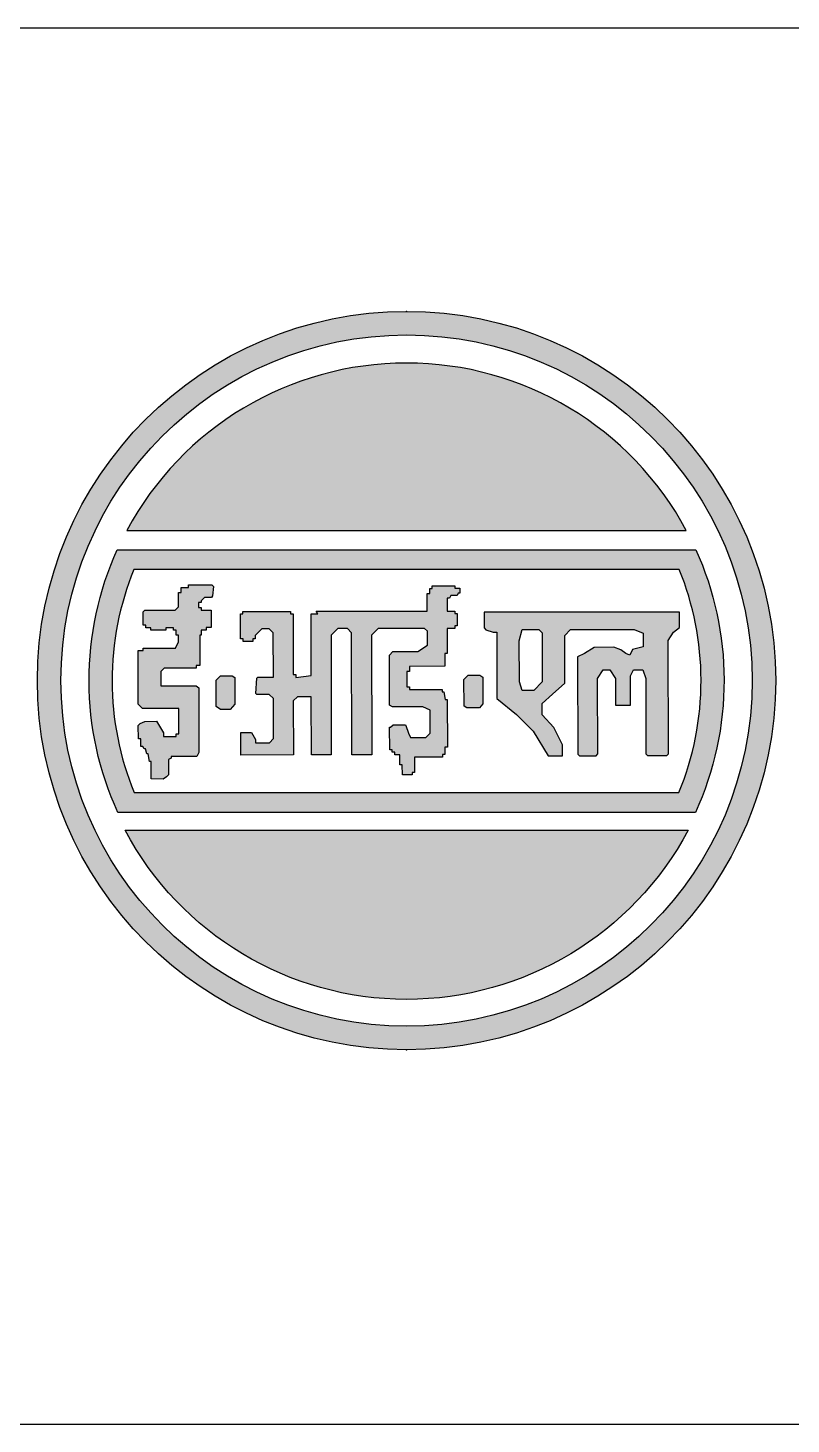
# Model space of a CAD drawing. Extents: x 278807 to 397707, y 326263 to 410363.
# Drawn here: x 387574 to 388820, y 333076 to 335357 of the extents above; entities that cross this region are included whole.
import ezdxf

# ---------------------------------------------------------------- set-up
doc = ezdxf.new("R2010")
doc.units = 0
doc.header["$LTSCALE"] = 400
doc.header["$MEASUREMENT"] = 0
doc.layers.get('0').update_dxf_attribs({"linetype": 'CONTINUOUS'})

msp = doc.modelspace()

# ---------------------------------------------------------------- hatches: boundary and pattern name
h = msp.add_hatch(color=256)
edge = h.paths.add_edge_path()
edge.add_arc((388192.3818123976, 334290.6370010907), 603.0194073197924, 0, 360)
edge = h.paths.add_edge_path(flags=16)
edge.add_arc((388192.3818123976, 334290.6370010907), 564.5969411010585, 0, 360)
edge = h.paths.add_edge_path(flags=0)
edge.add_arc((388192.3818124037, 334290.6370011131), 518.6261005164391, 155.6561694221805, 180.1000000024251, ccw=False)
edge.add_line((387719.8676886488, 334504.4206183269), (388664.8959361468, 334504.4206183269))
edge.add_arc((388192.3818123897, 334290.6370011128), 518.6261005185245, 0.09999999750527877, 24.34383057775068, ccw=False)
edge.add_arc((388192.3818124005, 334290.6370010441), 518.6261005078667, -24.543830575145478, 0.10000000510189011, ccw=False)
edge.add_line((388664.1468133539, 334075.205304204), (387720.6168114659, 334075.205304204))
edge.add_arc((388192.3818124094, 334290.6370011001), 518.6261005221216, 180.1000000009836, 204.5438305812268, ccw=False)
edge = h.paths.add_edge_path(flags=0)
edge.add_line((388637.9020910919, 334472.0512304262), (387746.8615337037, 334472.0512304262))
edge.add_arc((388192.3818123928, 334290.6370010496), 481.0399581568226, 157.8440264259935, 180.0999999948812)
edge.add_arc((388192.3818123914, 334290.6370010819), 481.0399581554985, 180.0999999987224, 202.3559735676119)
edge.add_line((387747.4975017816, 334107.6687210017), (388637.266123014, 334107.6687210017))
edge.add_arc((388192.3818124055, 334290.6370010818), 481.0399581542628, 337.644026432343, 360.1000000011838)
edge.add_arc((388192.3818124005, 334290.6370010488), 481.0399581592592, 0.1000000051138008, 22.15597357400083)
edge = h.paths.add_edge_path(flags=0)
edge.add_arc((388192.3818123978, 334290.6370010935), 518.626100513754, 28.2210501624064, 151.7789498375936)
edge.add_line((387735.4049105648, 334535.8820689853), (388649.3587142308, 334535.8820689853))
edge = h.paths.add_edge_path(flags=0)
edge.add_line((387732.5899164643, 334045.9918715216), (388652.1737083312, 334045.9918715216))
edge.add_arc((388192.3818123978, 334290.6370010932), 520.8261005260642, 208.0164583253622, 331.98354167463776, ccw=False)
h.paths.add_polyline_path([(387762.1227715616, 334402.6180241355), (387764.9536362127, 334405.4587876581), (387814.4481436558, 334405.5451719596), (387819.8519662008, 334410.9678903954), (387819.8110233046, 334434.4264159193), (387823.935565608, 334434.4336146121), (387823.9211682216, 334442.6826991879), (387836.2947950833, 334442.7042952633), (387836.287596377, 334446.8288375512), (387874.4217541762, 334446.8953942804), (387877.1458438117, 334444.1807969338), (387875.2900522653, 334429.1209502098), (387874.0088626262, 334426.5473512361), (387862.0836400189, 334426.5265377773), (387856.6798174739, 334421.1038193385), (387856.6847668946, 334418.2680052512), (387852.5602246154, 334418.2608065613), (387852.5751027488, 334409.7362709737), (387856.6996450298, 334409.7434696665), (387856.7068437323, 334405.6189273786), (387873.2050128732, 334405.6477221438), (387873.2549229622, 334377.0513771403), (387865.0058384039, 334377.0369797577), (387865.0130370841, 334372.9124374698), (387856.7639525034, 334372.8980400873), (387856.7783498898, 334364.6489555114), (387854.7160787493, 334364.6453561651), (387854.8026003637, 334315.0721719848), (387848.6155726709, 334315.1841379422), (387848.6228483007, 334311.015508389), (387796.2925267615, 334310.9241746551), (387790.8887042184, 334305.5014562163), (387790.9301278875, 334281.7674796806), (387848.8203813773, 334281.8685173359), (387852.8035280746, 334278.858334351), (387852.9878807016, 334173.2321636965), (387849.7151264683, 334166.6579949622), (387807.6293796286, 334166.5845414023), (387807.6344456286, 334163.6819463147), (387803.5135026783, 334161.6124764794), (387803.5574774467, 334136.4168184966), (387800.2371424571, 334133.0848730704), (387794.8361927405, 334129.4706080905), (387774.9717091661, 334130.3068995108), (387774.9228897266, 334158.2783480476), (387772.5242987037, 334158.2741617119), (387770.4404314742, 334170.6441892292), (387768.2321890466, 334170.6403351167), (387766.1555205234, 334178.8858203432), (387763.7352166217, 334178.8815961113), (387761.6657467768, 334183.0025390558), (387758.3815284282, 334182.9968070069), (387758.3599323616, 334195.3704338706), (387754.2353900601, 334195.3632351778), (387754.1976280962, 334216.9992238061), (387757.4197284155, 334220.2325910457), (387764.8784589474, 334223.978242969), (387783.7362047047, 334224.0111559786), (387795.1886691138, 334204.9990077601), (387795.1986439977, 334199.2838326183), (387816.0968064539, 334199.3203068309), (387816.0896077514, 334203.4448491158), (387820.2141500529, 334203.4520478086), (387820.1416900143, 334244.9685444804), (387761.1094288048, 334244.8698243311), (387754.136857646, 334251.818099005), (387753.9839166202, 334339.4467642396), (387762.2330012009, 334339.4611616193), (387762.2258024983, 334343.5857039072), (387815.0045282901, 334343.6778202577), (387819.9520638664, 334353.6162180575), (387819.9329203204, 334364.5846480398), (387815.8083780188, 334364.57744935), (387815.7939806342, 334372.8265339228), (387811.6694383532, 334372.819335233), (387811.662239673, 334376.9438775209), (387799.0131617975, 334376.9218006938), (387799.0203604795, 334372.7972584059), (387774.5485577718, 334372.7545470068), (387774.5413590674, 334376.8790892948), (387766.292274509, 334376.8646919121), (387766.2850758046, 334380.9892342), (387762.1605335255, 334380.9820355073)], flags=0)
h.paths.add_polyline_path([(387888.2746794023, 334298.4355975535), (387907.320017016, 334298.4688379726), (387911.9783530929, 334295.3750107478), (387912.0540317133, 334252.0144098216), (387904.4831128311, 334243.4056263719), (387888.6350805149, 334243.3779663097), (387881.4020113297, 334248.1817988137), (387881.3264711522, 334291.4630930532)], flags=0)
h.paths.add_polyline_path([(388197.0636574313, 334280.2763137802), (388197.0708561339, 334276.1517714923), (388250.6899058581, 334276.2453544837), (388250.6971045606, 334272.1208121958), (388253.4320154921, 334272.1255855209), (388255.5158826974, 334259.7555580007), (388258.9677852098, 334259.7615827148), (388259.1035988391, 334181.9461812712), (388254.9790565618, 334181.9389825785), (388255.0006526284, 334169.5653557148), (388250.8761103474, 334169.5581570249), (388250.8833090295, 334165.433614737), (388205.5133438655, 334165.3544291282), (388205.5565360211, 334140.6071754008), (388201.4319937196, 334140.599976711), (388201.439192424, 334136.4754344231), (388185.4919252903, 334136.4476011611), (388185.4631305192, 334152.9457703127), (388181.33858824, 334152.9385716199), (388181.309793469, 334169.4367407715), (388173.0607088864, 334169.422343389), (388173.0535102062, 334173.5468856768), (388168.9289679271, 334173.539686987), (388168.9217692227, 334177.6642292719), (388164.7972269435, 334177.6570305821), (388164.7334002167, 334214.2270091496), (388166.2804861073, 334214.2297093272), (388170.3978297063, 334218.361450305), (388190.6032011122, 334218.3967153669), (388191.3119667419, 334216.9853477837), (388195.4581050896, 334204.6189196099), (388198.888279146, 334197.788401313), (388224.0528729022, 334197.8323218598), (388230.7431743689, 334204.5460177509), (388230.6776577592, 334242.084238362), (388219.0571454339, 334247.8691645822), (388169.5626379684, 334247.7827802806), (388164.6705837682, 334250.2181438711), (388164.5273383469, 334332.2916496061), (388170.1890676491, 334337.9731766483), (388210.9441644032, 334338.0443077836), (388226.3676068731, 334348.365531077), (388226.3279219143, 334371.1033132229), (388221.6800965131, 334375.7349429051), (388145.8555326783, 334375.6026039434), (388135.0478876144, 334364.7571670688), (388135.3889262755, 334169.3565936595), (388102.9434900008, 334169.2999656323), (388102.5952526354, 334368.8250813294), (388095.8815567404, 334375.5153828108), (388079.8628560718, 334375.4874248767), (388069.0552110061, 334364.6419880021), (388069.3962496914, 334169.2414145927), (388036.9508133963, 334169.1847865655), (388036.7852434967, 334264.0492591843), (388014.0645441585, 334264.0096040424), (388007.3742426694, 334257.2959081484), (388007.5281153642, 334169.1334342187), (387921.4636293449, 334168.9832232001), (387921.39980262, 334205.5532017675), (387939.1936477967, 334205.5842579178), (387945.6157096871, 334194.3910459591), (387945.6249491074, 334189.0972632606), (387968.3456484437, 334189.1369184024), (387975.0359499347, 334195.8506142964), (387974.9216076903, 334261.3638224091), (387968.2079117954, 334268.0541238904), (387947.585200353, 334268.0181304323), (387946.1676099323, 334269.4307811598), (387947.9257574514, 334294.664491458), (387949.5980421774, 334296.3426237704), (387974.860481149, 334296.3867150898), (387974.7344417017, 334368.6019218887), (387968.0207458087, 334375.29222337), (387956.1265874416, 334375.2714641257), (387945.3189423759, 334364.426027254), (387945.3288412415, 334358.7543990794), (387941.2042989381, 334358.7472003866), (387941.2114976425, 334354.6226580987), (387925.2642305088, 334354.5948248397), (387925.2570318267, 334358.7193671275), (387921.1324895252, 334358.7121684348), (387921.0614641182, 334399.4066892901), (387925.1860063974, 334399.4138879828), (387925.1788077154, 334403.5384302707), (388002.994209154, 334403.6742439068), (388003.0014078584, 334399.5497016188), (388007.1259501376, 334399.5569003088), (388007.2987187416, 334300.5678854049), (388011.4232610189, 334300.5750840948), (388011.431479406, 334295.866300935), (388036.7241159533, 334299.0727240609), (388036.5486481678, 334399.6082526555), (388047.1801570602, 334399.6268081577), (388044.4474277296, 334403.7465934943), (388226.2703947243, 334404.0639347582), (388226.2200038866, 334432.9357307735), (388230.3445461657, 334432.9429294633), (388230.3301487811, 334441.1920140391), (388234.4546910826, 334441.1992127319), (388234.4474923782, 334445.3237550198), (388271.0174709544, 334445.3875817369), (388271.0246696346, 334441.2630394491), (388279.2737542171, 334441.2774368316), (388279.2871901043, 334433.5792542766), (388276.8432956882, 334433.5749888745), (388274.7882232521, 334429.4468472403), (388264.4768675309, 334429.4288505112), (388262.4217950724, 334425.3007088769), (388258.678876026, 334425.2941762457), (388258.7158309989, 334404.1205627854), (388271.0894578588, 334404.1421588579), (388271.0966565632, 334400.0176165729), (388275.2211988423, 334400.0248152628), (388275.2562307962, 334379.9530058469), (388271.1316885189, 334379.9458071542), (388271.138887199, 334375.8212648663), (388258.7652603373, 334375.7996687909), (388258.8372472436, 334334.5542459148), (388254.7127049625, 334334.5470472249), (388254.7486984156, 334313.9243357855), (388197.0051063918, 334313.8235541013), (388197.0195037764, 334305.5744695285), (388192.8949614972, 334305.5672708357), (388192.9391151503, 334280.2691150875)], flags=0)
h.paths.add_polyline_path([(388316.8617394738, 334252.6223034259), (388311.786761925, 334245.8310051075), (388290.8678830587, 334245.7944947393), (388286.2095469594, 334248.8883219641), (388286.13400678, 334292.1696162036), (388293.0822150302, 334299.1421207039), (388312.1275526233, 334299.1753611229), (388316.7858887226, 334296.0815338981)], flags=0)
h.paths.add_polyline_path([(388339.6180498865, 334369.6162254706), (388339.8072279752, 334261.2252628645), (388372.1247164984, 334235.0608114892), (388399.2532639042, 334208.0267956753), (388423.5695229605, 334167.6595608423), (388446.9334342279, 334167.7003386033), (388446.9021869343, 334185.6037046305), (388432.7826516688, 334213.7199874803), (388413.8200313304, 334234.7157533873), (388413.7880207956, 334253.0564290395), (388430.9995760661, 334268.1696601543), (388450.8513441295, 334286.0990627883), (388450.7146885828, 334364.3968389031), (388460.2358547248, 334373.9512983196), (388564.2606803667, 334374.1328560758), (388578.8453422938, 334367.833752937), (388578.8843337208, 334345.49333602), (388561.7088867803, 334341.1676099884), (388557.0692436755, 334331.8476933967), (388550.7940624826, 334334.9716055916), (388542.661255388, 334341.0490610967), (388530.9582033404, 334344.9273964168), (388498.9498260882, 334344.8715312039), (388482.9155746125, 334334.811164792), (388471.6744041056, 334329.1660336613), (388471.9511895426, 334170.579825593), (388474.7919530593, 334167.748960941), (388501.8412121781, 334167.7961708523), (388504.672076831, 334170.636934372), (388504.4565439675, 334294.1280399431), (388513.703949491, 334308.0517402162), (388524.3078390122, 334308.0702475137), (388533.6037910063, 334294.1789115382), (388533.6193509609, 334285.2637215732), (388533.6802994594, 334250.3428376348), (388558.1521021653, 334250.3855490311), (388558.0686511681, 334298.1994085927), (388563.0161867239, 334308.1378063926), (388578.3351541482, 334308.1645430629), (388583.0988379181, 334293.9562007592), (388583.313831313, 334170.7741902686), (388586.1545948297, 334167.9433256136), (388617.3283962295, 334167.9977342148), (388620.1592608806, 334170.8384977373), (388619.8357476615, 334356.1977376241), (388628.6207266137, 334369.4251681427), (388638.3595115956, 334377.2441108402), (388638.3157788296, 334402.3011193039), (388318.9382296507, 334402.3011193039), (388318.983190319, 334376.5405883878), (388322.1015665889, 334373.4330783492), (388333.6505212583, 334369.6058101584)], flags=0)
h.paths.add_polyline_path([(388381.3684011795, 334274.5488802128), (388376.6047174096, 334288.7572225194), (388376.4884425536, 334355.3777413949), (388381.0631142207, 334373.8131156813), (388408.4393418845, 334373.8608962605), (388413.8620603107, 334368.4570737223), (388414.0020163939, 334288.2682333565), (388400.3635066547, 334274.5820329593)], flags=0)

# ---------------------------------------------------------------- linework, layer by layer
for p, q in [((380986.2109641993, 335356.7096997675), (396941.4098684193, 335356.7096997675)), ((380986.2109169347, 333076.0394748602), (396941.4098211547, 333076.0394748602))]:
    msp.add_line(p, q)
at = {"color": 200}
msp.add_lwpolyline([(388649.3587142308, 334535.8820689853, 0.5982381856181924), (387735.4049105648, 334535.8820689853)], format="xyb", close=True, dxfattribs=at)
for points in [[(387673.7565017999, 334289.7318282466, -0.1070626057263309), (387719.8676886488, 334504.4206183269), (388664.8959361468, 334504.4206183269, -0.1061800205036551), (388711.0071229957, 334291.5421739348, -0.1079453558839065), (388664.1468133539, 334075.205304204), (387720.6168114659, 334075.205304204, -0.1070626057263269)], [(388637.9020910919, 334472.0512304262), (387746.8615337037, 334472.0512304262, 0.09741642068904455), (387711.3425869014, 334289.7974284085, 0.09741642068904958), (387747.4975017816, 334107.6687210017), (388637.266123014, 334107.6687210017, 0.09829744198728177), (388673.4210378941, 334291.4765737758, 0.09653554917243602)], [(387732.5899164643, 334045.9918715216), (388652.1737083312, 334045.9918715216, -0.6006651561219315)]]:
    msp.add_lwpolyline(points, format="xyb", close=True)
for points in [[(387762.1227715616, 334402.6180241355), (387764.9536362127, 334405.4587876581), (387814.4481436558, 334405.5451719596), (387819.8519662008, 334410.9678903954), (387819.8110233046, 334434.4264159193), (387823.935565608, 334434.4336146121), (387823.9211682216, 334442.6826991879), (387836.2947950833, 334442.7042952633), (387836.287596377, 334446.8288375512), (387874.4217541762, 334446.8953942804), (387877.1458438117, 334444.1807969338), (387875.2900522653, 334429.1209502098), (387874.0088626262, 334426.5473512361), (387862.0836400189, 334426.5265377773), (387856.6798174739, 334421.1038193385), (387856.6847668946, 334418.2680052512), (387852.5602246154, 334418.2608065613), (387852.5751027488, 334409.7362709737), (387856.6996450298, 334409.7434696665), (387856.7068437323, 334405.6189273786), (387873.2050128732, 334405.6477221438), (387873.2549229622, 334377.0513771403), (387865.0058384039, 334377.0369797577), (387865.0130370841, 334372.9124374698), (387856.7639525034, 334372.8980400873), (387856.7783498898, 334364.6489555114), (387854.7160787493, 334364.6453561651), (387854.8026003637, 334315.0721719848), (387848.6155726709, 334315.1841379422), (387848.6228483007, 334311.015508389), (387796.2925267615, 334310.9241746551), (387790.8887042184, 334305.5014562163), (387790.9301278875, 334281.7674796806), (387848.8203813773, 334281.8685173359), (387852.8035280746, 334278.858334351), (387852.9878807016, 334173.2321636965), (387849.7151264683, 334166.6579949622), (387807.6293796286, 334166.5845414023), (387807.6344456286, 334163.6819463147), (387803.5135026783, 334161.6124764794), (387803.5574774467, 334136.4168184966), (387800.2371424571, 334133.0848730704), (387794.8361927405, 334129.4706080905), (387774.9717091661, 334130.3068995108), (387774.9228897266, 334158.2783480476), (387772.5242987037, 334158.2741617119), (387770.4404314742, 334170.6441892292), (387768.2321890466, 334170.6403351167), (387766.1555205234, 334178.8858203432), (387763.7352166217, 334178.8815961113), (387761.6657467768, 334183.0025390558), (387758.3815284282, 334182.9968070069), (387758.3599323616, 334195.3704338706), (387754.2353900601, 334195.3632351778), (387754.1976280962, 334216.9992238061), (387757.4197284155, 334220.2325910457), (387764.8784589474, 334223.978242969), (387783.7362047047, 334224.0111559786), (387795.1886691138, 334204.9990077601), (387795.1986439977, 334199.2838326183), (387816.0968064539, 334199.3203068309), (387816.0896077514, 334203.4448491158), (387820.2141500529, 334203.4520478086), (387820.1416900143, 334244.9685444804), (387761.1094288048, 334244.8698243311), (387754.136857646, 334251.818099005), (387753.9839166202, 334339.4467642396), (387762.2330012009, 334339.4611616193), (387762.2258024983, 334343.5857039072), (387815.0045282901, 334343.6778202577), (387819.9520638664, 334353.6162180575), (387819.9329203204, 334364.5846480398), (387815.8083780188, 334364.57744935), (387815.7939806342, 334372.8265339228), (387811.6694383532, 334372.819335233), (387811.662239673, 334376.9438775209), (387799.0131617975, 334376.9218006938), (387799.0203604795, 334372.7972584059), (387774.5485577718, 334372.7545470068), (387774.5413590674, 334376.8790892948), (387766.292274509, 334376.8646919121), (387766.2850758046, 334380.9892342), (387762.1605335255, 334380.9820355073)], [(388197.0636574313, 334280.2763137802), (388197.0708561339, 334276.1517714923), (388250.6899058581, 334276.2453544837), (388250.6971045606, 334272.1208121958), (388253.4320154921, 334272.1255855209), (388255.5158826974, 334259.7555580007), (388258.9677852098, 334259.7615827148), (388259.1035988391, 334181.9461812712), (388254.9790565618, 334181.9389825785), (388255.0006526284, 334169.5653557148), (388250.8761103474, 334169.5581570249), (388250.8833090295, 334165.433614737), (388205.5133438655, 334165.3544291282), (388205.5565360211, 334140.6071754008), (388201.4319937196, 334140.599976711), (388201.439192424, 334136.4754344231), (388185.4919252903, 334136.4476011611), (388185.4631305192, 334152.9457703127), (388181.33858824, 334152.9385716199), (388181.309793469, 334169.4367407715), (388173.0607088864, 334169.422343389), (388173.0535102062, 334173.5468856768), (388168.9289679271, 334173.539686987), (388168.9217692227, 334177.6642292719), (388164.7972269435, 334177.6570305821), (388164.7334002167, 334214.2270091496), (388166.2804861073, 334214.2297093272), (388170.3978297063, 334218.361450305), (388190.6032011122, 334218.3967153669), (388191.3119667419, 334216.9853477837), (388195.4581050896, 334204.6189196099), (388198.888279146, 334197.788401313), (388224.0528729022, 334197.8323218598), (388230.7431743689, 334204.5460177509), (388230.6776577592, 334242.084238362), (388219.0571454339, 334247.8691645822), (388169.5626379684, 334247.7827802806), (388164.6705837682, 334250.2181438711), (388164.5273383469, 334332.2916496061), (388170.1890676491, 334337.9731766483), (388210.9441644032, 334338.0443077836), (388226.3676068731, 334348.365531077), (388226.3279219143, 334371.1033132229), (388221.6800965131, 334375.7349429051), (388145.8555326783, 334375.6026039434), (388135.0478876144, 334364.7571670688), (388135.3889262755, 334169.3565936595), (388102.9434900008, 334169.2999656323), (388102.5952526354, 334368.8250813294), (388095.8815567404, 334375.5153828108), (388079.8628560718, 334375.4874248767), (388069.0552110061, 334364.6419880021), (388069.3962496914, 334169.2414145927), (388036.9508133963, 334169.1847865655), (388036.7852434967, 334264.0492591843), (388014.0645441585, 334264.0096040424), (388007.3742426694, 334257.2959081484), (388007.5281153642, 334169.1334342187), (387921.4636293449, 334168.9832232001), (387921.39980262, 334205.5532017675), (387939.1936477967, 334205.5842579178), (387945.6157096871, 334194.3910459591), (387945.6249491074, 334189.0972632606), (387968.3456484437, 334189.1369184024), (387975.0359499347, 334195.8506142964), (387974.9216076903, 334261.3638224091), (387968.2079117954, 334268.0541238904), (387947.585200353, 334268.0181304323), (387946.1676099323, 334269.4307811598), (387947.9257574514, 334294.664491458), (387949.5980421774, 334296.3426237704), (387974.860481149, 334296.3867150898), (387974.7344417017, 334368.6019218887), (387968.0207458087, 334375.29222337), (387956.1265874416, 334375.2714641257), (387945.3189423759, 334364.426027254), (387945.3288412415, 334358.7543990794), (387941.2042989381, 334358.7472003866), (387941.2114976425, 334354.6226580987), (387925.2642305088, 334354.5948248397), (387925.2570318267, 334358.7193671275), (387921.1324895252, 334358.7121684348), (387921.0614641182, 334399.4066892901), (387925.1860063974, 334399.4138879828), (387925.1788077154, 334403.5384302707), (388002.994209154, 334403.6742439068), (388003.0014078584, 334399.5497016188), (388007.1259501376, 334399.5569003088), (388007.2987187416, 334300.5678854049), (388011.4232610189, 334300.5750840948), (388011.431479406, 334295.866300935), (388036.7241159533, 334299.0727240609), (388036.5486481678, 334399.6082526555), (388047.1801570602, 334399.6268081577), (388044.4474277296, 334403.7465934943), (388226.2703947243, 334404.0639347582), (388226.2200038866, 334432.9357307735), (388230.3445461657, 334432.9429294633), (388230.3301487811, 334441.1920140391), (388234.4546910826, 334441.1992127319), (388234.4474923782, 334445.3237550198), (388271.0174709544, 334445.3875817369), (388271.0246696346, 334441.2630394491), (388279.2737542171, 334441.2774368316), (388279.2871901043, 334433.5792542766), (388276.8432956882, 334433.5749888745), (388274.7882232521, 334429.4468472403), (388264.4768675309, 334429.4288505112), (388262.4217950724, 334425.3007088769), (388258.678876026, 334425.2941762457), (388258.7158309989, 334404.1205627854), (388271.0894578588, 334404.1421588579), (388271.0966565632, 334400.0176165729), (388275.2211988423, 334400.0248152628), (388275.2562307962, 334379.9530058469), (388271.1316885189, 334379.9458071542), (388271.138887199, 334375.8212648663), (388258.7652603373, 334375.7996687909), (388258.8372472436, 334334.5542459148), (388254.7127049625, 334334.5470472249), (388254.7486984156, 334313.9243357855), (388197.0051063918, 334313.8235541013), (388197.0195037764, 334305.5744695285), (388192.8949614972, 334305.5672708357), (388192.9391151503, 334280.2691150875)], [(388339.6180498865, 334369.6162254706), (388339.8072279752, 334261.2252628645), (388372.1247164984, 334235.0608114892), (388399.2532639042, 334208.0267956753), (388423.5695229605, 334167.6595608423), (388446.9334342279, 334167.7003386033), (388446.9021869343, 334185.6037046305), (388432.7826516688, 334213.7199874803), (388413.8200313304, 334234.7157533873), (388413.7880207956, 334253.0564290395), (388430.9995760661, 334268.1696601543), (388450.8513441295, 334286.0990627883), (388450.7146885828, 334364.3968389031), (388460.2358547248, 334373.9512983196), (388564.2606803667, 334374.1328560758), (388578.8453422938, 334367.833752937), (388578.8843337208, 334345.49333602), (388561.7088867803, 334341.1676099884), (388557.0692436755, 334331.8476933967), (388550.7940624826, 334334.9716055916), (388542.661255388, 334341.0490610967), (388530.9582033404, 334344.9273964168), (388498.9498260882, 334344.8715312039), (388482.9155746125, 334334.811164792), (388471.6744041056, 334329.1660336613), (388471.9511895426, 334170.579825593), (388474.7919530593, 334167.748960941), (388501.8412121781, 334167.7961708523), (388504.672076831, 334170.636934372), (388504.4565439675, 334294.1280399431), (388513.703949491, 334308.0517402162), (388524.3078390122, 334308.0702475137), (388533.6037910063, 334294.1789115382), (388533.6193509609, 334285.2637215732), (388533.6802994594, 334250.3428376348), (388558.1521021653, 334250.3855490311), (388558.0686511681, 334298.1994085927), (388563.0161867239, 334308.1378063926), (388578.3351541482, 334308.1645430629), (388583.0988379181, 334293.9562007592), (388583.313831313, 334170.7741902686), (388586.1545948297, 334167.9433256136), (388617.3283962295, 334167.9977342148), (388620.1592608806, 334170.8384977373), (388619.8357476615, 334356.1977376241), (388628.6207266137, 334369.4251681427), (388638.3595115956, 334377.2441108402), (388638.3157788296, 334402.3011193039), (388318.9382296507, 334402.3011193039), (388318.983190319, 334376.5405883878), (388322.1015665889, 334373.4330783492), (388333.6505212583, 334369.6058101584)], [(388381.3684011795, 334274.5488802128), (388376.6047174096, 334288.7572225194), (388376.4884425536, 334355.3777413949), (388381.0631142207, 334373.8131156813), (388408.4393418845, 334373.8608962605), (388413.8620603107, 334368.4570737223), (388414.0020163939, 334288.2682333565), (388400.3635066547, 334274.5820329593)], [(387888.2746794023, 334298.4355975535), (387907.320017016, 334298.4688379726), (387911.9783530929, 334295.3750107478), (387912.0540317133, 334252.0144098216), (387904.4831128311, 334243.4056263719), (387888.6350805149, 334243.3779663097), (387881.4020113297, 334248.1817988137), (387881.3264711522, 334291.4630930532)], [(388316.8617394738, 334252.6223034259), (388311.786761925, 334245.8310051075), (388290.8678830587, 334245.7944947393), (388286.2095469594, 334248.8883219641), (388286.13400678, 334292.1696162036), (388293.0822150302, 334299.1421207039), (388312.1275526233, 334299.1753611229), (388316.7858887226, 334296.0815338981)]]:
    msp.add_lwpolyline(points, close=True, dxfattribs=at)
for radius in [603.0194073197924, 564.5969411010585]:
    msp.add_circle((388192.3818123976, 334290.6370010907), radius, dxfattribs=at)
for p in [(388192.3818123976, 334893.6564084095), (388192.3818123976, 333687.6175937719)]:
    msp.add_point(p, dxfattribs=at)

doc.saveas('drawing.dxf')
